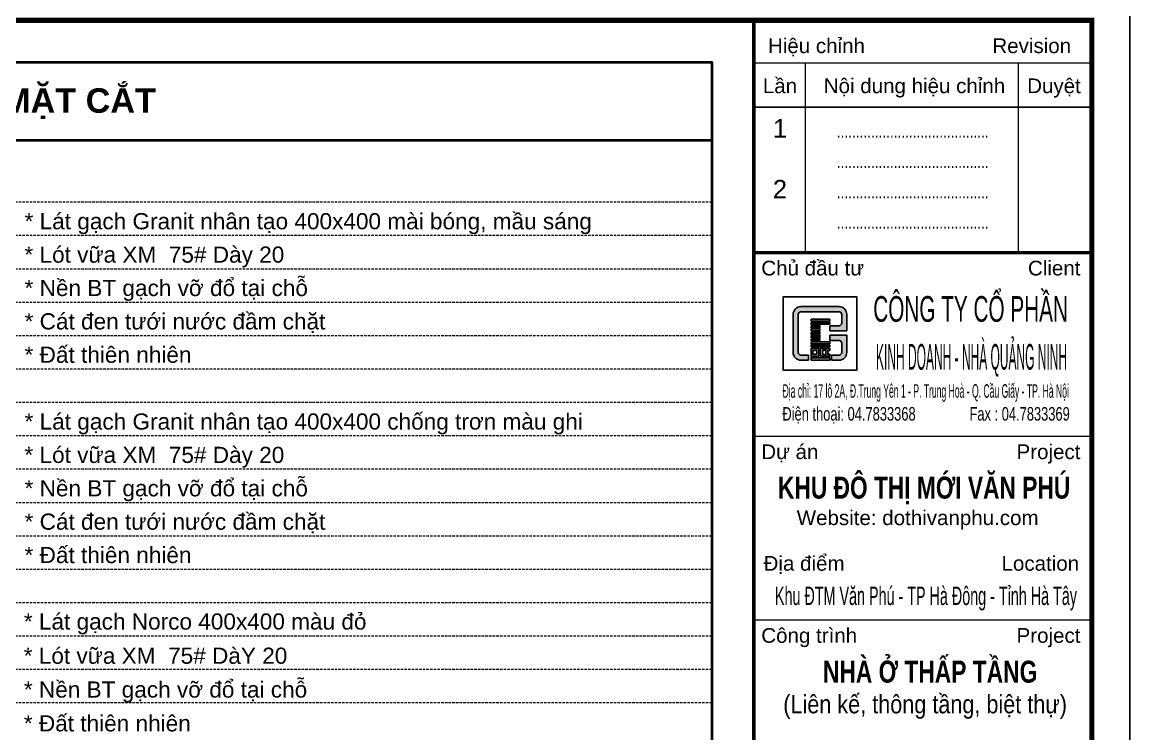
# Model space of a CAD drawing. Header units: millimetres. Extents: x -229618 to 2906, y -178063 to 96806.
# Drawn here: x -197421 to -186113, y 22305 to 29570 of the extents above; entities that cross this region are included whole.
import ezdxf
from ezdxf.enums import TextEntityAlignment as Align

# ---------------------------------------------------------------- set-up
doc = ezdxf.new("R2010")
doc.units = ezdxf.units.MM
doc.header["$LTSCALE"] = 200
doc.header["$MEASUREMENT"] = 0
doc.linetypes.add('DASHED2', pattern=[0.375, 0.25, -0.125])
doc.layers.get('DEFPOINTS').update_dxf_attribs({"linetype": 'CONTINUOUS'})
for name, color, linetype, lineweight in [('cat', 1, 'CONTINUOUS', 40), ('hatch', 250, 'CONTINUOUS', 5), ('thay', 7, 'CONTINUOUS', 18)]:
    doc.layers.add(name, color=color, linetype=linetype, lineweight=lineweight)
for name, color, linetype in [('DIM', 251, 'CONTINUOUS'), ('KHUNGTEN', 7, 'CONTINUOUS'), ('TEXT', 33, 'CONTINUOUS')]:
    doc.layers.add(name, color=color, linetype=linetype)
doc.layers.add('in', color=203, linetype='CONTINUOUS', lineweight=5, plot=False)
doc.styles.add('Aria H B iso', font='Vharialb_0.ttf')
doc.styles.add('Arial iso', font='vnarial_0.ttf')
doc.styles.add('Arial N  iso', font='vnarialn_0.ttf')
doc.styles.add('khung', font='Vhcentn_0.ttf')
doc.styles.add('NHO2', font='vncc-rms.shx', dxfattribs={"width": 0.65})

# ---------------------------------------------------------------- blocks, each defined once
blk = doc.blocks.new('LO GO NHA QUANG NINH')
at = {"layer": 'hatch', "lineweight": -2}
for points in [[(865, 759, 0.414214), (759, 865), (241, 865, 0.414214), (135, 759), (135, 500), (205, 500), (205, 759, -0.414214), (241, 795), (759, 795, -0.414214), (795, 759), (795, 640, -0.414214), (759, 604), (632, 604), (632, 533), (865, 533)], [(342, 205), (241, 205, -0.414214), (205, 241), (205, 500), (135, 500), (135, 241, 0.414214), (241, 135), (342, 135)], [(865, 474), (632, 474), (632, 404), (759, 404, -0.414214), (795, 368), (795, 241, -0.414214), (759, 205), (658, 205), (658, 135), (759, 135, 0.414214), (865, 241)]]:
    blk.add_hatch(color=32, dxfattribs=at).paths.add_polyline_path(points)
h = blk.add_hatch(color=32, dxfattribs=at)
h.paths.add_polyline_path([(378, 428), (499, 428), (499, 404), (378, 404)])
h.paths.add_polyline_path([(378, 472), (499, 472), (499, 448), (378, 448)])
h.paths.add_polyline_path([(378, 516), (499, 516), (499, 492), (378, 492)])
h.paths.add_polyline_path([(378, 560), (499, 560), (499, 536), (378, 536)])
h.paths.add_polyline_path([(378, 604), (499, 604), (499, 580), (378, 580)])
h.paths.add_polyline_path([(378, 648), (632, 648), (632, 624), (378, 624)])
h.paths.add_polyline_path([(378, 692), (632, 692), (632, 668), (378, 668)])
h = blk.add_hatch(color=32, dxfattribs=at)
h.paths.add_polyline_path([(378, 316), (632, 316), (632, 340), (378, 340)])
h.paths.add_polyline_path([(378, 360), (632, 360), (632, 384), (378, 384)])
h.paths.add_polyline_path([(632, 216), (632, 188), (578, 188), (578, 296), (632, 296), (632, 268), (606, 268), (606, 216)])
h.paths.add_polyline_path([(558, 216), (558, 188), (503, 188), (503, 296), (558, 296), (558, 268), (532, 268), (532, 216)])
h.paths.add_polyline_path([(458, 216), (403, 216), (403, 268), (458, 268)], flags=16)
h.paths.add_polyline_path([(483, 188), (378, 188), (378, 296), (483, 296)])
h.paths.add_polyline_path([(378, 135), (632, 135), (632, 168), (378, 168)])
for p, q in [((632, 533), (632, 604)), ((865, 533), (632, 533)), ((865, 474), (632, 474)), ((632, 404), (632, 474)), ((342, 205), (342, 135)), ((658, 205), (658, 135))]:
    blk.add_line(p, q, dxfattribs=at)
for points in [[(865, 533), (865, 759, 0.414214), (759, 865), (241, 865, 0.414214), (135, 759), (135, 241, 0.414214), (241, 135), (342, 135)], [(632, 604), (759, 604, 0.414214), (795, 640), (795, 759, 0.414214), (759, 795), (241, 795, 0.414214), (205, 759), (205, 241, 0.414214), (241, 205), (342, 205)], [(658, 135), (759, 135, 0.414214), (865, 241), (865, 474)], [(658, 205), (759, 205, 0.414214), (795, 241), (795, 368, 0.414214), (759, 404), (632, 404)]]:
    blk.add_lwpolyline(points, format="xyb", dxfattribs=at)
for points in [[(378, 692), (632, 692), (632, 668), (378, 668)], [(378, 648), (632, 648), (632, 624), (378, 624)], [(378, 604), (499, 604), (499, 580), (378, 580)], [(378, 560), (499, 560), (499, 536), (378, 536)], [(378, 516), (499, 516), (499, 492), (378, 492)], [(378, 472), (499, 472), (499, 448), (378, 448)], [(378, 428), (499, 428), (499, 404), (378, 404)], [(378, 360), (632, 360), (632, 384), (378, 384)], [(378, 316), (632, 316), (632, 340), (378, 340)], [(483, 188), (378, 188), (378, 296), (483, 296)], [(378, 135), (632, 135), (632, 168), (378, 168)], [(458, 216), (403, 216), (403, 268), (458, 268)]]:
    blk.add_lwpolyline(points, close=True, dxfattribs=at)
for points in [[(558, 216), (558, 188), (503, 188), (503, 296), (558, 296), (558, 268), (532, 268), (532, 216), (558, 216)], [(632, 216), (632, 188), (578, 188), (578, 296), (632, 296), (632, 268), (606, 268), (606, 216), (632, 216)]]:
    blk.add_lwpolyline(points, dxfattribs=at)
at = {"layer": 'thay', "lineweight": -2}
blk.add_lwpolyline([(0, 0), (1000, 0), (1000, 1000), (0, 1000)], close=True, dxfattribs=at)
blk = doc.blocks.new('KhungA3')
at = {"layer": 'DEFPOINTS', "color": 8}
blk.add_lwpolyline([(-3.74, 3.81), (416.31, 3.81), (416.31, 300.81), (-3.74, 300.81)], close=True, dxfattribs=at)
at = {"layer": 'KHUNGTEN', "color": 4}
for points, const_width in [([(7.54, 8.99), (411.13, 8.99), (411.13, 295.64), (7.54, 295.64)], 0.724), ([(365.13, 295.64), (411.13, 295.64), (411.13, 8.99), (365.13, 8.99)], 0.466)]:
    blk.add_lwpolyline(points, close=True, dxfattribs=dict(at, const_width=const_width))
at = {"layer": 'KHUNGTEN', "color": 8, "const_width": 0.207}
for points in [[(365.13, 289.81), (411.13, 289.81)], [(372.13, 289.81), (372.13, 264.01)], [(401.13, 289.81), (401.13, 264.01)], [(365.13, 283.81), (411.13, 283.81)], [(365.13, 239.01), (411.13, 239.01)], [(365.13, 214.01), (411.13, 214.01)]]:
    blk.add_lwpolyline(points, dxfattribs=at)
at = {"layer": 'KHUNGTEN', "color": 4, "const_width": 0.466}
blk.add_lwpolyline([(365.13, 264.01), (411.13, 264.01)], dxfattribs=at)
at = {"layer": 'KHUNGTEN'}
blk.add_lwpolyline([(369.13, 248.01), (379.13, 248.01), (379.13, 258.01), (369.13, 258.01)], close=True, dxfattribs=at)
at = {"layer": 'DIM', "linetype": 'Continuous', "xscale": 0.009999999999999998, "yscale": 0.009999999999999998, "zscale": 0.009999999999999992}
blk.add_blockref('LO GO NHA QUANG NINH', (369.13, 248.01), dxfattribs=at)
at = {"layer": 'KHUNGTEN', "color": 8, "style": 'Arial iso'}
for s, height, width, p in [('HiÖu chØnh', 2, 1, (367.05, 291.16)), ('Chñ ®Çu t\xad', 2, 1, (366.14, 260.9)), ('§iÖn tho¹i: 04.7833368', 1.8479, 0.679517, (369.01, 241.14)), ('Dù ¸n', 2, 1, (366.14, 235.9)), ('Website: dothivanphu.com', 2, 1, (370.96, 226.92)), ('§Þa ®iÓm', 2, 1, (366.45, 220.71)), ('C«ng tr×nh', 2, 1, (366.14, 210.9))]:
    blk.add_text(s, height=height, dxfattribs=dict(at, width=width)).set_placement(p)
for s, height, width, p in [('Revision', 2, 1, (408.31, 291.16)), ('Client', 2, 1, (409.58, 260.9)), ('Fax : 04.7833369', 1.8479, 0.679517, (408.13, 241.14)), ('Project', 2, 1, (409.58, 235.9)), ('Location', 2, 1, (409.4, 220.71)), ('Project', 2, 1, (409.58, 210.9))]:
    blk.add_text(s, height=height, dxfattribs=dict(at, width=width)).set_placement(p, align=Align.RIGHT)
at = {"layer": 'KHUNGTEN', "color": 8, "style": 'Arial iso', "width": 1}
for s, p in [('LÇn', (368.68, 286.71)), ('Néi dung hiÖu chØnh', (386.99, 286.71)), ('DuyÖt', (405.98, 286.71))]:
    blk.add_text(s, height=2, dxfattribs=at).set_placement(p, align=Align.MIDDLE_CENTER)
at = {"layer": 'KHUNGTEN', "color": 8}
for s, height, style, width, p in [('1', 2.5, 'Arial N  iso', 1, (368.68, 279.67)), ('........................................', 1.738, 'NHO2', 0.8, (386.75, 279.67)), ('........................................', 1.738, 'NHO2', 0.8, (386.75, 275.53)), ('2', 2.5, 'Arial N  iso', 1, (368.68, 271.4)), ('........................................', 1.738, 'NHO2', 0.8, (386.75, 271.4)), ('........................................', 1.738, 'NHO2', 0.8, (386.75, 267.26))]:
    blk.add_text(s, height=height, dxfattribs=dict(at, style=style, width=width)).set_placement(p, align=Align.CENTER)
at = {"layer": 'KHUNGTEN', "style": 'khung'}
for s, width, p, p2 in [('c«ng ty cæ phÇn', 0.567651, (381.38, 254.59), (407.88, 254.59)), ('KINH DOANH - NHµ QU¶NG NINH', 0.310766, (381.76, 248.07), (407.76, 248.07))]:
    blk.add_text(s, height=3.5, dxfattribs=dict(at, width=width)).set_placement(p, p2, align=Align.FIT)
at = {"layer": 'KHUNGTEN', "color": 8, "style": 'Arial iso', "width": 0.452509}
blk.add_text('§Þa chØ: 17 l« 2A, §.Trung Yªn 1 - P. Trung Hoµ - Q. CÇu GiÊy - TP. Hµ Néi', height=1.8479, dxfattribs=at).set_placement((369.04, 244.25), (408, 244.25), align=Align.FIT)
at = {"layer": 'KHUNGTEN', "color": 7}
for s, height, style, width, p, p2 in [('KHU §¤ THÞ MíI V¡N PHó', 3, 'Aria H B iso', 0.742905, (368.41, 230.52), (408.19, 230.52)), ('Khu §TM V¨n Phó - TP Hµ §«ng - TØnh Hµ T©y', 2.5, 'Arial iso', 0.558949, (368, 216.04), (409.11, 216.04)), ('nhµ ë thÊp tÇng ', 3, 'Aria H B iso', 0.745677, (374.53, 205.47), (404.57, 205.47)), ('(Liªn kÕ, th«ng tÇng, biÖt thù)', 2.5, 'Arial iso', 0.850064, (369.13, 201.3), (407.75, 201.3))]:
    blk.add_text(s, height=height, dxfattribs=dict(at, style=style, width=width)).set_placement(p, p2, align=Align.FIT)

msp = doc.modelspace()

# ---------------------------------------------------------------- linework, layer by layer
at = {"layer": 'cat'}
for points in [[(-206418, 29162.5), (-190379, 29162.5), (-190379, 15808.2), (-206418, 15808.2)], [(-206418, 29162.5), (-190379, 29162.5), (-190379, 28361.1), (-206418, 28361.1)]]:
    msp.add_lwpolyline(points, close=True, dxfattribs=at)
at = {"layer": 'hatch', "color": 251, "linetype": 'DASHED2', "ltscale": 0.5}
for p, q in [((-206418, 27735.3), (-190379, 27735.3)), ((-206418, 27394.5), (-190379, 27394.5)), ((-206418, 27053.7), (-190379, 27053.7)), ((-206418, 26713), (-190379, 26713)), ((-206418, 26372.2), (-190379, 26372.2)), ((-206418, 26031.4), (-190379, 26031.4)), ((-206418, 25690.7), (-190379, 25690.7)), ((-206418, 25349.9), (-190379, 25349.9)), ((-206418, 25009.1), (-190379, 25009.1)), ((-206418, 24668.3), (-190379, 24668.3)), ((-206418, 24327.6), (-190379, 24327.6)), ((-206418, 23986.8), (-190379, 23986.8)), ((-206418, 23646), (-190379, 23646)), ((-206418, 23305.2), (-190379, 23305.2)), ((-206418, 22964.5), (-190379, 22964.5)), ((-206418, 22623.7), (-190379, 22623.7))]:
    msp.add_line(p, q, dxfattribs=at)
at = {"layer": 'in'}
msp.add_lwpolyline([(-217616.4, 29978.4), (-186113.1, 29978.4), (-186113.1, 7703.4), (-217616.4, 7703.4)], close=True, dxfattribs=at)

# ---------------------------------------------------------------- block references
at = {"layer": 'KHUNGTEN', "xscale": 75, "yscale": 75, "zscale": 75.00000000000009}
msp.add_blockref('KhungA3', (-217336, 7417.4), dxfattribs=at)

# ---------------------------------------------------------------- texts
at = {"layer": 'TEXT'}
for s, height, style, p in [('chó gi¶i c¸c líp vËt liÖu trong mÆt c¾t', 250, 'Aria H B iso', (-204035.1, 28645.4)), ('* L¸t g¹ch Granit nh©n t¹o 400x400 mµi bãng, mÇu s¸ng ', 165, 'Arial iso', (-197396.5, 27456)), ('* Lãt v÷a XM  75# Dµy 20 ', 165, 'Arial iso', (-197397.6, 27115.2)), ('* NÒn BT g¹ch vì ®æ t¹i chç', 165, 'Arial iso', (-197396.5, 26774.5)), ('* C¸t ®en t\xadíi n\xadíc ®Çm chÆt ', 165, 'Arial iso', (-197396.5, 26433.7)), ('* §Êt thiªn nhiªn', 165, 'Arial iso', (-197396.5, 26092.9)), ('* L¸t g¹ch Granit nh©n t¹o 400x400 chèng tr¬n mµu ghi ', 165, 'Arial iso', (-197396.5, 25411.4)), ('* Lãt v÷a XM  75# Dµy 20 ', 165, 'Arial iso', (-197397.6, 25070.6)), ('* NÒn BT g¹ch vì ®æ t¹i chç', 165, 'Arial iso', (-197396.5, 24729.8)), ('* C¸t ®en t\xadíi n\xadíc ®Çm chÆt ', 165, 'Arial iso', (-197396.5, 24389.1)), ('* §Êt thiªn nhiªn', 165, 'Arial iso', (-197396.5, 24048.3)), ('* L¸t g¹ch Norco 400x400 mµu ®á', 165, 'Arial iso', (-197403.8, 23369.8)), ('* Lãt v÷a XM  75# DµY 20 ', 165, 'Arial iso', (-197405, 23020.4)), ('* NÒn BT g¹ch vì ®æ t¹i chç', 165, 'Arial iso', (-197403.8, 22675.3)), ('* §Êt thiªn nhiªn', 165, 'Arial iso', (-197403.8, 22330.2))]:
    msp.add_text(s, height=height, dxfattribs=dict(at, style=style)).set_placement(p)

doc.saveas('drawing.dxf')
